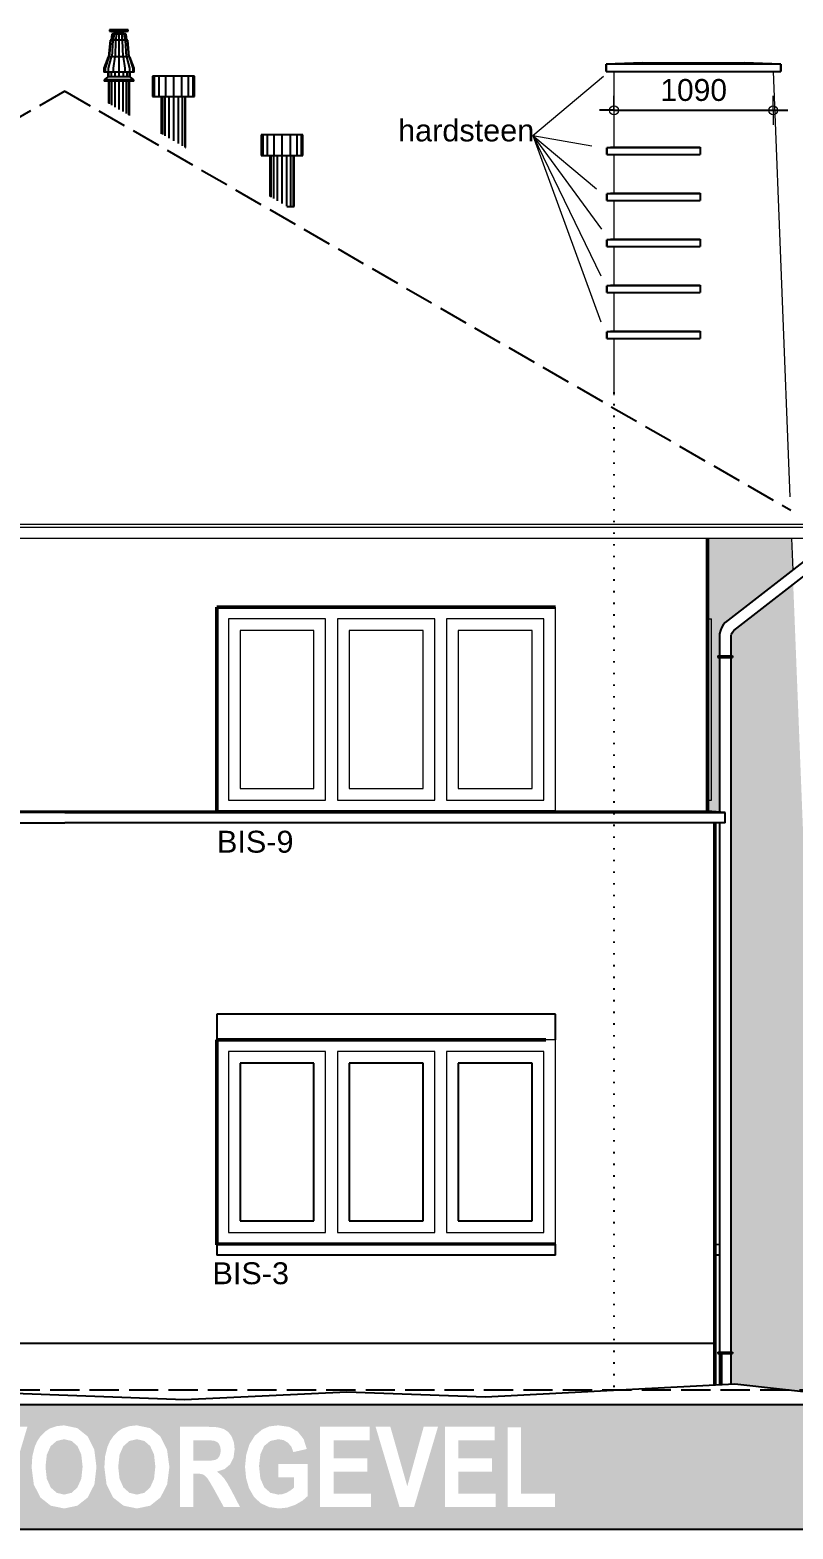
# Model space of a CAD drawing. Header units: millimetres. Extents: x 0 to 1200, y 0 to 841.
# Drawn here: x 138.9 to 191.1, y 662.8 to 765.4 of the extents above; entities that cross this region are included whole.
import ezdxf

# ---------------------------------------------------------------- set-up
doc = ezdxf.new("R2010")
doc.units = ezdxf.units.MM
for name, pattern in [('ALL_S16', [0.7, 0, -0.7]), ('PUNKT2_S9', [1, 0, -1]), ('VERDECKT2_S2', [2.7, 2, -0.7])]:
    doc.linetypes.add(name, pattern=pattern)
doc.layers.add('Standard', color=7, linetype='Continuous', lineweight=25)
doc.styles.add('ARIAL', font='arial.ttf')

msp = doc.modelspace()

# ---------------------------------------------------------------- hatches: boundary and pattern name
at = {"layer": 'Standard', "linetype": 'PUNKT2_S9', "lineweight": 25}
for points in [[(185.27, 730.64), (185.27, 711.95), (186.07, 711.88), (186.07, 722.57), (186.08, 724.09), (186.33, 724.69), (191.1, 728.45), (190.99, 730.64)], [(186.89, 722.47), (186.89, 672.72), (187.25, 672.74), (191.33, 672.3), (193.31, 672.3), (192.16, 701.78), (191.14, 727.47), (187.07, 724.3), (187, 724.22), (186.9, 723.96), (186.89, 722.57), (186.99, 722.57), (186.99, 722.47)], [(186.88, 723.96), (186.9, 724.05), (186.88, 724.01)], [(186.88, 723.96), (186.9, 724.05), (186.88, 724.01)]]:
    msp.add_hatch(color=251, dxfattribs=at).paths.add_polyline_path(points)
at = {"layer": 'Standard', "linetype": 'PUNKT2_S9', "lineweight": -3}
h = msp.add_hatch(color=0, dxfattribs=at)
h.paths.add_polyline_path([(140.04, 667.89), (139.95, 667.06), (140.04, 666.24), (140.31, 665.64), (140.72, 665.28), (141.22, 665.16), (141.73, 665.28), (142.13, 665.64), (142.4, 666.24), (142.49, 667.07), (142.4, 667.9), (142.14, 668.48), (141.74, 668.83), (141.22, 668.95), (140.71, 668.83), (140.3, 668.47)])
h.paths.add_polyline_path([(146.21, 665.16), (146.71, 665.28), (147.11, 665.64), (147.38, 666.24), (147.47, 667.07), (147.38, 667.9), (147.12, 668.48), (146.72, 668.83), (146.21, 668.95), (145.69, 668.83), (145.28, 668.47), (145.02, 667.89), (144.93, 667.06), (145.02, 666.24), (145.29, 665.64), (145.7, 665.28)])
h.paths.add_polyline_path([(150.8, 668.87), (150.08, 668.87), (150.08, 667.48), (150.76, 667.48), (151.3, 667.49), (151.59, 667.54), (151.74, 667.63), (151.85, 667.78), (151.92, 667.96), (151.95, 668.19), (151.91, 668.44), (151.82, 668.64), (151.67, 668.78), (151.47, 668.85), (151.25, 668.87)])
h.paths.add_polyline_path([(266.47, 671.3), (41.47, 671.3), (41.47, 662.8), (266.47, 662.8)])
h.paths.add_polyline_path([(172.51, 669.76), (172.51, 665.23), (174.82, 665.23), (174.82, 664.3), (171.59, 664.3), (171.59, 669.76)], flags=16)
h.paths.add_polyline_path([(170.69, 668.87), (168.22, 668.87), (168.22, 667.65), (170.52, 667.65), (170.52, 666.73), (168.22, 666.73), (168.22, 665.23), (170.78, 665.23), (170.78, 664.3), (167.29, 664.3), (167.29, 669.8), (170.69, 669.8)], flags=16)
h.paths.add_polyline_path([(164.19, 664.3), (162.55, 669.8), (163.56, 669.8), (164.72, 665.73), (165.84, 669.8), (166.82, 669.8), (165.18, 664.3)], flags=16)
h.paths.add_polyline_path([(158.75, 669.8), (162.15, 669.8), (162.15, 668.87), (159.68, 668.87), (159.68, 667.65), (161.98, 667.65), (161.98, 666.73), (159.68, 666.73), (159.68, 665.23), (162.24, 665.23), (162.24, 664.3), (158.75, 664.3)], flags=16)
h.paths.add_polyline_path([(156.96, 665.63), (156.96, 666.33), (155.9, 666.33), (155.9, 667.25), (157.9, 667.25), (157.9, 665.06), (157.54, 664.74), (157.05, 664.46), (156.5, 664.27), (155.94, 664.21), (155.27, 664.3), (154.68, 664.57), (154.22, 665.01), (153.88, 665.6), (153.68, 666.31), (153.61, 667.07), (153.69, 667.88), (153.91, 668.6), (154.28, 669.19), (154.79, 669.62), (155.28, 669.83), (155.89, 669.9), (156.65, 669.79), (157.22, 669.47), (157.62, 668.96), (157.84, 668.28), (156.92, 668.07), (156.78, 668.44), (156.55, 668.71), (156.25, 668.89), (155.89, 668.95), (155.34, 668.83), (154.92, 668.49), (154.66, 667.91), (154.57, 667.12), (154.66, 666.26), (154.93, 665.65), (155.35, 665.28), (155.88, 665.16), (156.17, 665.19), (156.46, 665.29), (156.73, 665.45)], flags=16)
h.paths.add_polyline_path([(151.1, 669.8), (151.73, 669.77), (152.16, 669.65), (152.46, 669.45), (152.7, 669.13), (152.85, 668.72), (152.9, 668.26), (152.82, 667.69), (152.6, 667.24), (152.22, 666.91), (151.69, 666.73), (151.96, 666.51), (152.18, 666.27), (152.41, 665.92), (152.71, 665.38), (153.27, 664.3), (152.16, 664.3), (151.5, 665.5), (151.2, 666.02), (151.01, 666.31), (150.87, 666.45), (150.73, 666.54), (150.54, 666.58), (150.26, 666.6), (150.08, 666.6), (150.08, 664.3), (149.15, 664.3), (149.15, 669.8)], flags=16)
h.paths.add_polyline_path([(144.9, 669.47), (145.21, 669.68), (145.67, 669.84), (146.2, 669.9), (147.11, 669.71), (147.82, 669.14), (148.27, 668.24), (148.43, 667.05), (148.28, 665.86), (147.82, 664.96), (147.12, 664.4), (146.21, 664.21), (145.29, 664.4), (144.58, 664.96), (144.13, 665.85), (143.98, 667.02), (144.03, 667.79), (144.19, 668.43), (144.37, 668.83), (144.61, 669.18)], flags=16)
h.paths.add_polyline_path([(143.44, 667.05), (143.3, 665.86), (142.84, 664.96), (142.13, 664.4), (141.23, 664.21), (140.31, 664.4), (139.6, 664.96), (139.15, 665.85), (139, 667.02), (139.05, 667.79), (139.21, 668.43), (139.39, 668.83), (139.63, 669.18), (139.92, 669.47), (140.23, 669.68), (140.69, 669.84), (141.22, 669.9), (142.13, 669.71), (142.84, 669.14), (143.29, 668.24)], flags=16)
h.paths.add_polyline_path([(137.73, 669.8), (138.71, 669.8), (137.07, 664.3), (136.09, 664.3), (134.45, 669.8), (135.45, 669.8), (136.61, 665.73)], flags=16)

# ---------------------------------------------------------------- linework, layer by layer
at = {"layer": 'Standard', "color": 250, "linetype": 'Continuous', "lineweight": -3}
for p, q in [((144.37, 764.73), (144.27, 763.58)), ((144.42, 764.73), (144.32, 763.58)), ((144.38, 765.42), (144.33, 765.42)), ((144.33, 765.42), (144.33, 765.34)), ((144.33, 765.34), (144.86, 765.25)), ((144.38, 765.34), (144.33, 765.34)), ((144.42, 764.73), (144.37, 764.73)), ((144.52, 765.42), (144.38, 765.42)), ((144.38, 765.42), (144.38, 765.34)), ((144.52, 765.34), (144.38, 765.34)), ((144.55, 764.73), (144.42, 764.73)), ((144.48, 765.13), (144.45, 764.73)), ((144.52, 765.13), (144.48, 765.13)), ((144.55, 764.73), (144.48, 763.58)), ((144.52, 765.13), (144.49, 764.73)), ((144.73, 765.42), (144.52, 765.42)), ((144.52, 765.42), (144.52, 765.34)), ((144.73, 765.34), (144.52, 765.34)), ((144.63, 765.13), (144.52, 765.13)), ((144.75, 764.73), (144.55, 764.73)), ((144.63, 765.13), (144.6, 764.73)), ((144.79, 765.13), (144.63, 765.13)), ((144.75, 764.73), (144.71, 763.58)), ((144.98, 765.42), (144.73, 765.42)), ((144.73, 765.42), (144.73, 765.34)), ((144.98, 765.34), (144.73, 765.34)), ((144.98, 764.73), (144.75, 764.73)), ((144.79, 765.13), (144.77, 764.73)), ((144.98, 765.13), (144.79, 765.13)), ((144.86, 765.25), (144.86, 765.13)), ((144.87, 765.25), (144.86, 765.25)), ((144.87, 765.25), (144.87, 765.13)), ((144.9, 765.25), (144.87, 765.25)), ((144.93, 765.25), (144.9, 765.25)), ((144.9, 765.25), (144.9, 765.13)), ((144.93, 765.25), (144.93, 765.13)), ((144.98, 765.25), (144.93, 765.25)), ((145.22, 765.42), (144.98, 765.42)), ((144.98, 765.42), (144.98, 765.34)), ((145.22, 765.34), (144.98, 765.34)), ((145.02, 765.25), (144.98, 765.25)), ((144.98, 765.25), (144.98, 765.13)), ((144.98, 765.13), (144.98, 764.73)), ((145.17, 765.13), (144.98, 765.13)), ((144.98, 764.73), (144.98, 763.58)), ((145.21, 764.73), (144.98, 764.73)), ((145.06, 765.25), (145.02, 765.25)), ((145.02, 765.25), (145.02, 765.13)), ((145.06, 765.25), (145.06, 765.13)), ((145.08, 765.25), (145.06, 765.25)), ((145.09, 765.25), (145.08, 765.25)), ((145.08, 765.25), (145.08, 765.13)), ((145.09, 765.25), (145.62, 765.34)), ((145.09, 765.13), (145.09, 765.25)), ((145.17, 765.13), (145.18, 764.73)), ((145.33, 765.13), (145.17, 765.13)), ((145.41, 764.73), (145.21, 764.73)), ((145.21, 764.73), (145.25, 763.58)), ((145.22, 765.42), (145.22, 765.34)), ((145.43, 765.42), (145.22, 765.42)), ((145.43, 765.34), (145.22, 765.34)), ((145.33, 765.13), (145.35, 764.73)), ((145.43, 765.13), (145.33, 765.13)), ((145.41, 764.73), (145.48, 763.58)), ((145.54, 764.73), (145.41, 764.73)), ((145.57, 765.42), (145.43, 765.42)), ((145.43, 765.42), (145.43, 765.34)), ((145.57, 765.34), (145.43, 765.34)), ((145.43, 765.13), (145.47, 764.73)), ((145.47, 765.13), (145.43, 765.13)), ((145.51, 764.73), (145.47, 765.13)), ((145.58, 764.73), (145.54, 764.73)), ((145.54, 764.73), (145.63, 763.58)), ((145.57, 765.42), (145.57, 765.34)), ((145.62, 765.42), (145.57, 765.42)), ((145.62, 765.34), (145.57, 765.34)), ((145.68, 763.58), (145.58, 764.73)), ((145.62, 765.34), (145.62, 765.42)), ((144.23, 763.58), (143.95, 762.8)), ((144.29, 763.58), (144.03, 762.8)), ((144.29, 763.58), (144.23, 763.58)), ((144.45, 763.58), (144.25, 762.8)), ((144.45, 763.58), (144.29, 763.58)), ((144.69, 763.58), (144.45, 763.58)), ((144.69, 763.58), (144.58, 762.8)), ((144.98, 763.58), (144.69, 763.58)), ((145.26, 763.58), (144.98, 763.58)), ((144.98, 763.58), (144.98, 762.8)), ((145.5, 763.58), (145.26, 763.58)), ((145.26, 763.58), (145.37, 762.8)), ((145.5, 763.58), (145.7, 762.8)), ((145.67, 763.58), (145.5, 763.58)), ((145.72, 763.58), (145.67, 763.58)), ((145.67, 763.58), (145.93, 762.8)), ((146.01, 762.8), (145.72, 763.58)), ((143.95, 762.8), (143.95, 762.53)), ((144.03, 762.53), (143.95, 762.53)), ((144.03, 762.8), (144.03, 762.53)), ((144.25, 762.53), (144.03, 762.53)), ((144.21, 762.53), (144.21, 762.21)), ((144.25, 762.8), (144.25, 762.53)), ((144.58, 762.53), (144.25, 762.53)), ((144.27, 762.53), (144.27, 762.21)), ((144.44, 762.53), (144.44, 762.21)), ((144.58, 762.8), (144.58, 762.53)), ((144.98, 762.53), (144.58, 762.53)), ((144.69, 762.53), (144.69, 762.21)), ((144.98, 762.8), (144.98, 762.53)), ((145.37, 762.53), (144.98, 762.53)), ((144.98, 762.53), (144.98, 762.21)), ((145.27, 762.53), (145.27, 762.21)), ((145.37, 762.8), (145.37, 762.53)), ((145.7, 762.53), (145.37, 762.53)), ((145.52, 762.53), (145.52, 762.21)), ((145.68, 762.53), (145.68, 762.21)), ((145.7, 762.8), (145.7, 762.53)), ((145.93, 762.53), (145.7, 762.53)), ((145.74, 762.21), (145.74, 762.53)), ((145.93, 762.8), (145.93, 762.53)), ((146.01, 762.53), (145.93, 762.53)), ((146.01, 762.53), (146.01, 762.8)), ((144.21, 762.21), (143.96, 762)), ((144.03, 762), (143.96, 762)), ((143.96, 762), (143.96, 761.92)), ((144.03, 761.92), (143.96, 761.92)), ((144.03, 762), (144.03, 761.92)), ((144.26, 762), (144.03, 762)), ((144.26, 761.92), (144.03, 761.92)), ((144.27, 762.21), (144.21, 762.21)), ((144.59, 762), (144.26, 762)), ((144.26, 762), (144.26, 761.92)), ((144.59, 761.92), (144.26, 761.92)), ((144.26, 761.92), (144.26, 760.4)), ((144.44, 762.21), (144.27, 762.21)), ((144.31, 761.92), (144.31, 760.37)), ((144.69, 762.21), (144.44, 762.21)), ((144.47, 761.92), (144.47, 760.28)), ((144.59, 762), (144.59, 761.92)), ((144.98, 762), (144.59, 762)), ((144.98, 761.92), (144.59, 761.92)), ((144.98, 762.21), (144.69, 762.21)), ((144.7, 761.92), (144.7, 760.14)), ((145.27, 762.21), (144.98, 762.21)), ((145.37, 762), (144.98, 762)), ((144.98, 762), (144.98, 761.92)), ((145.37, 761.92), (144.98, 761.92)), ((144.98, 761.92), (144.98, 759.98)), ((145.25, 761.92), (145.25, 759.83)), ((145.52, 762.21), (145.27, 762.21)), ((145.37, 762), (145.37, 761.92)), ((145.7, 762), (145.37, 762)), ((145.7, 761.92), (145.37, 761.92)), ((145.48, 761.92), (145.48, 759.69)), ((145.68, 762.21), (145.52, 762.21)), ((145.64, 761.92), (145.64, 759.6)), ((145.74, 762.21), (145.68, 762.21)), ((145.69, 759.57), (145.69, 761.92)), ((145.92, 762), (145.7, 762)), ((145.7, 762), (145.7, 761.92)), ((145.92, 761.92), (145.7, 761.92)), ((146, 762), (145.74, 762.21)), ((146, 762), (145.92, 762)), ((145.92, 762), (145.92, 761.92)), ((146, 761.92), (145.92, 761.92)), ((146, 761.92), (146, 762)), ((147.39, 762.26), (147.28, 762.26)), ((147.28, 762.26), (147.28, 760.86)), ((147.7, 762.26), (147.39, 762.26)), ((147.39, 762.26), (147.39, 760.86)), ((148.16, 762.26), (147.7, 762.26)), ((147.7, 762.26), (147.7, 760.86)), ((148.71, 762.26), (148.16, 762.26)), ((148.16, 762.26), (148.16, 760.86)), ((148.71, 762.26), (148.71, 760.86)), ((149.26, 762.26), (148.71, 762.26)), ((149.26, 762.26), (149.26, 760.86)), ((149.72, 762.26), (149.26, 762.26)), ((149.72, 762.26), (149.72, 760.86)), ((150.03, 762.26), (149.72, 762.26)), ((150.14, 762.26), (150.03, 762.26)), ((150.03, 762.26), (150.03, 760.86)), ((150.14, 760.86), (150.14, 762.26)), ((147.28, 760.86), (147.39, 760.86)), ((147.39, 760.86), (147.7, 760.86)), ((147.7, 760.86), (148.16, 760.86)), ((147.88, 760.86), (147.88, 758.31)), ((147.95, 760.86), (147.95, 758.27)), ((148.13, 760.86), (148.13, 758.17)), ((148.16, 760.86), (148.71, 760.86)), ((148.39, 760.86), (148.39, 758.01)), ((148.71, 760.86), (149.26, 760.86)), ((148.71, 760.86), (148.71, 757.83)), ((149.03, 760.86), (149.03, 757.65)), ((149.26, 760.86), (149.72, 760.86)), ((149.3, 760.86), (149.3, 757.49)), ((149.48, 760.86), (149.48, 757.39)), ((149.54, 757.37), (149.54, 760.86)), ((149.72, 760.86), (150.03, 760.86)), ((150.03, 760.86), (150.14, 760.86)), ((149.51, 757.37), (149.54, 757.37)), ((154.82, 758.23), (154.71, 758.23)), ((154.71, 758.23), (154.71, 756.83)), ((155.13, 758.23), (154.82, 758.23)), ((154.82, 758.23), (154.82, 756.83)), ((155.59, 758.23), (155.13, 758.23)), ((155.13, 758.23), (155.13, 756.83)), ((156.14, 758.23), (155.59, 758.23)), ((155.59, 758.23), (155.59, 756.83)), ((156.14, 758.23), (156.14, 756.83)), ((156.69, 758.23), (156.14, 758.23)), ((156.69, 758.23), (156.69, 756.83)), ((157.15, 758.23), (156.69, 758.23)), ((157.15, 758.23), (157.15, 756.83)), ((157.46, 758.23), (157.15, 758.23)), ((157.57, 758.23), (157.46, 758.23)), ((157.46, 758.23), (157.46, 756.83)), ((157.57, 756.83), (157.57, 758.23)), ((154.71, 756.83), (154.82, 756.83)), ((154.82, 756.83), (155.13, 756.83)), ((155.13, 756.83), (155.59, 756.83)), ((155.31, 756.83), (155.31, 754.02)), ((155.37, 756.83), (155.37, 753.98)), ((155.55, 756.83), (155.55, 753.88)), ((155.59, 756.83), (156.14, 756.83)), ((155.82, 756.83), (155.82, 753.72)), ((156.14, 756.83), (156.69, 756.83)), ((156.14, 756.83), (156.14, 753.54)), ((156.46, 756.83), (156.46, 753.36)), ((156.69, 756.83), (157.15, 756.83)), ((156.73, 756.83), (156.73, 753.34)), ((156.91, 756.83), (156.91, 753.34)), ((156.97, 753.34), (156.97, 756.83)), ((157.15, 756.83), (157.46, 756.83)), ((157.46, 756.83), (157.57, 756.83)), ((156.48, 753.34), (156.73, 753.34)), ((156.73, 753.34), (156.91, 753.34)), ((156.91, 753.34), (156.97, 753.34))]:
    msp.add_line(p, q, dxfattribs=at)
at = {"layer": 'Standard', "color": 117, "linetype": 'Continuous', "lineweight": -3}
for p, q in [((180.83, 763.17), (178.33, 763.07)), ((178.33, 763.07), (180.83, 763.17)), ((178.33, 763.07), (178.33, 762.57)), ((178.33, 762.57), (178.33, 763.07)), ((190.3, 763.07), (178.33, 763.07)), ((178.33, 762.57), (190.3, 762.57)), ((180.83, 763.17), (187.8, 763.17)), ((187.8, 763.17), (190.3, 763.07)), ((190.3, 763.07), (187.8, 763.17)), ((190.3, 763.07), (190.3, 762.57)), ((190.3, 762.57), (190.3, 763.07)), ((178.37, 757.35), (178.87, 757.4)), ((178.87, 757.4), (178.37, 757.35)), ((178.37, 756.9), (178.37, 757.35)), ((184.77, 757.35), (178.37, 757.35)), ((178.37, 757.35), (178.37, 756.9)), ((178.87, 757.4), (184.77, 757.4)), ((184.77, 757.4), (184.77, 757.35)), ((184.77, 757.35), (184.77, 756.9)), ((178.37, 756.9), (184.77, 756.9)), ((178.37, 754.2), (178.87, 754.25)), ((178.87, 754.25), (178.37, 754.2)), ((178.87, 754.25), (184.77, 754.25)), ((184.77, 754.25), (184.77, 754.2)), ((178.37, 753.75), (178.37, 754.2)), ((184.77, 754.2), (178.37, 754.2)), ((178.37, 754.2), (178.37, 753.75)), ((178.37, 753.75), (184.77, 753.75)), ((184.77, 754.2), (184.77, 753.75)), ((178.37, 751.05), (178.87, 751.1)), ((178.87, 751.1), (178.37, 751.05)), ((178.37, 750.6), (178.37, 751.05)), ((184.77, 751.05), (178.37, 751.05)), ((178.37, 751.05), (178.37, 750.6)), ((178.37, 750.6), (184.77, 750.6)), ((178.87, 751.1), (184.77, 751.1)), ((184.77, 751.1), (184.77, 751.05)), ((184.77, 751.05), (184.77, 750.6)), ((178.37, 747.9), (178.87, 747.95)), ((178.87, 747.95), (178.37, 747.9)), ((178.37, 747.45), (178.37, 747.9)), ((184.77, 747.9), (178.37, 747.9)), ((178.37, 747.9), (178.37, 747.45)), ((178.37, 747.45), (184.77, 747.45)), ((178.87, 747.95), (184.77, 747.95)), ((184.77, 747.95), (184.77, 747.9)), ((184.77, 747.9), (184.77, 747.45)), ((178.37, 744.75), (178.87, 744.8)), ((178.87, 744.8), (178.37, 744.75)), ((178.37, 744.3), (178.37, 744.75)), ((184.77, 744.75), (178.37, 744.75)), ((178.37, 744.75), (178.37, 744.3)), ((178.37, 744.3), (184.77, 744.3)), ((178.87, 744.8), (184.77, 744.8)), ((184.77, 744.8), (184.77, 744.75)), ((184.77, 744.75), (184.77, 744.3)), ((141.27, 711.85), (96.07, 711.85)), ((96.07, 711.15), (141.27, 711.15)), ((130.87, 711.95), (141.27, 711.95)), ((141.27, 711.95), (151.67, 711.95)), ((141.27, 711.85), (186.47, 711.85)), ((186.47, 711.15), (141.27, 711.15)), ((174.87, 711.95), (151.67, 711.95)), ((174.87, 711.95), (185.27, 711.95)), ((186.47, 711.85), (185.27, 711.95)), ((186.47, 711.85), (185.27, 711.95)), ((186.47, 711.15), (186.47, 711.85)), ((186.47, 711.15), (186.47, 711.85)), ((174.87, 682.35), (151.67, 682.35)), ((151.67, 682.31), (151.67, 682.25)), ((174.87, 682.25), (151.67, 682.25)), ((151.67, 682.25), (151.67, 681.55)), ((174.87, 681.55), (151.67, 681.55)), ((174.87, 682.25), (174.87, 682.31)), ((174.87, 681.55), (174.87, 682.25)), ((185.77, 682.31), (186.09, 682.29)), ((186.09, 681.55), (185.77, 681.55))]:
    msp.add_line(p, q, dxfattribs=at)
at = {"layer": 'Standard', "color": 36, "linetype": 'Continuous', "lineweight": 18}
for p, q in [((178.87, 762.57), (178.87, 757.4)), ((189.77, 762.57), (190.91, 733.47)), ((178.87, 756.9), (178.87, 754.25)), ((178.87, 753.75), (178.87, 751.1)), ((178.87, 750.6), (178.87, 747.95)), ((178.87, 747.45), (178.87, 744.8)), ((178.87, 744.3), (178.87, 740.42)), ((191.02, 730.64), (191.11, 728.45)), ((185.77, 698.2), (185.77, 711.15)), ((185.77, 698.2), (185.77, 711.15)), ((185.77, 698.2), (185.77, 675.5)), ((185.77, 698.2), (185.77, 675.5)), ((174.87, 696.3), (151.67, 696.3)), ((151.67, 696.3), (151.67, 682.31)), ((174.87, 682.31), (174.87, 696.3))]:
    msp.add_line(p, q, dxfattribs=at)
at = {"layer": 'Standard', "color": 7, "linetype": 'Continuous', "lineweight": 18}
for p, q in [((173.31, 758.2), (178.14, 762.25)), ((178.87, 759.92), (178.87, 760.92)), ((189.77, 759.92), (189.77, 760.92)), ((178.87, 759.92), (178.87, 758.92)), ((189.77, 759.92), (189.77, 758.92)), ((173.31, 758.2), (177.36, 757.49)), ((173.31, 758.2), (177.67, 754.54)), ((173.31, 758.2), (178.02, 751.79)), ((173.31, 758.2), (177.97, 748.59)), ((173.31, 758.2), (177.97, 745.44))]:
    msp.add_line(p, q, dxfattribs=at)
at = {"layer": 'Standard', "color": 5, "linetype": 'VERDECKT2_S2', "lineweight": -3}
for q in [(91.57, 732.54), (190.97, 732.54)]:
    msp.add_line((141.27, 761.23), q, dxfattribs=at)
at = {"layer": 'Standard', "color": 7, "linetype": 'Continuous', "lineweight": -3}
for p, q in [((178.87, 759.92), (177.87, 759.92)), ((178.87, 759.92), (180.76, 759.92)), ((180.76, 759.92), (189.77, 759.92)), ((189.77, 759.92), (190.77, 759.92)), ((192.71, 729.7), (186.49, 724.85)), ((187.07, 724.3), (193.3, 729.15)), ((186.24, 724.5), (186.16, 724.3)), ((186.35, 724.69), (186.24, 724.5)), ((186.49, 724.85), (186.35, 724.69)), ((186.1, 724.09), (186.09, 723.88)), ((186.09, 723.88), (186.09, 722.57)), ((186.16, 724.3), (186.1, 724.09)), ((186.89, 723.85), (186.9, 723.96)), ((186.89, 722.57), (186.89, 723.85)), ((186.9, 723.96), (186.92, 724.05)), ((186.92, 724.05), (186.95, 724.14)), ((186.95, 724.14), (187, 724.22)), ((187, 724.22), (187.07, 724.3)), ((185.99, 722.57), (186, 722.57)), ((185.99, 722.57), (185.99, 722.47)), ((185.99, 722.47), (186, 722.47)), ((186, 722.57), (186.02, 722.57)), ((186, 722.47), (186.02, 722.47)), ((186.02, 722.57), (186.05, 722.57)), ((186.02, 722.47), (186.05, 722.47)), ((186.05, 722.57), (186.09, 722.57)), ((186.05, 722.47), (186.09, 722.47)), ((186.09, 722.57), (186.14, 722.57)), ((186.09, 722.47), (186.14, 722.47)), ((186.09, 722.47), (186.09, 711.88)), ((186.14, 722.57), (186.2, 722.57)), ((186.14, 722.47), (186.2, 722.47)), ((186.2, 722.57), (186.26, 722.57)), ((186.2, 722.47), (186.26, 722.47)), ((186.26, 722.57), (186.34, 722.57)), ((186.26, 722.47), (186.34, 722.47)), ((186.34, 722.57), (186.41, 722.57)), ((186.34, 722.47), (186.41, 722.47)), ((186.41, 722.57), (186.49, 722.57)), ((186.41, 722.47), (186.49, 722.47)), ((186.49, 722.57), (186.57, 722.57)), ((186.49, 722.47), (186.57, 722.47)), ((186.57, 722.57), (186.65, 722.57)), ((186.57, 722.47), (186.65, 722.47)), ((186.65, 722.57), (186.72, 722.57)), ((186.65, 722.47), (186.72, 722.47)), ((186.72, 722.57), (186.79, 722.57)), ((186.72, 722.47), (186.79, 722.47)), ((186.79, 722.57), (186.85, 722.57)), ((186.79, 722.47), (186.85, 722.47)), ((186.85, 722.57), (186.9, 722.57)), ((186.85, 722.47), (186.9, 722.47)), ((186.89, 674.92), (186.89, 722.47)), ((186.9, 722.57), (186.94, 722.57)), ((186.9, 722.47), (186.94, 722.47)), ((186.94, 722.57), (186.97, 722.57)), ((186.94, 722.47), (186.97, 722.47)), ((186.97, 722.57), (186.99, 722.57)), ((186.97, 722.47), (186.99, 722.47)), ((186.99, 722.57), (186.99, 722.57)), ((186.99, 722.57), (186.99, 722.47)), ((186.99, 722.47), (186.99, 722.47)), ((186.09, 711.15), (186.09, 674.92)), ((185.99, 674.92), (186, 674.92)), ((185.99, 674.92), (185.99, 674.82)), ((185.99, 674.82), (186, 674.82)), ((186, 674.92), (186.02, 674.92)), ((186, 674.82), (186.02, 674.82)), ((186.02, 674.92), (186.05, 674.92)), ((186.02, 674.82), (186.05, 674.82)), ((186.05, 674.92), (186.09, 674.92)), ((186.05, 674.82), (186.09, 674.82)), ((186.09, 674.92), (186.14, 674.92)), ((186.09, 674.82), (186.14, 674.82)), ((186.09, 674.82), (186.09, 672.68)), ((186.14, 674.92), (186.2, 674.92)), ((186.14, 674.82), (186.2, 674.82)), ((186.2, 674.92), (186.26, 674.92)), ((186.2, 674.82), (186.26, 674.82)), ((186.2, 672.69), (186.2, 674.82)), ((186.25, 672.69), (186.25, 674.82)), ((186.26, 674.92), (186.34, 674.92)), ((186.26, 674.82), (186.34, 674.82)), ((186.34, 674.92), (186.41, 674.92)), ((186.34, 674.82), (186.41, 674.82)), ((186.41, 674.92), (186.49, 674.92)), ((186.41, 674.82), (186.49, 674.82)), ((186.49, 674.92), (186.57, 674.92)), ((186.49, 674.82), (186.57, 674.82)), ((186.57, 674.92), (186.65, 674.92)), ((186.57, 674.82), (186.65, 674.82)), ((186.65, 674.92), (186.72, 674.92)), ((186.65, 674.82), (186.72, 674.82)), ((186.72, 674.92), (186.79, 674.92)), ((186.72, 674.82), (186.79, 674.82)), ((186.79, 674.92), (186.85, 674.92)), ((186.79, 674.82), (186.85, 674.82)), ((186.85, 674.92), (186.9, 674.92)), ((186.85, 674.82), (186.9, 674.82)), ((186.89, 672.72), (186.89, 674.82)), ((186.9, 674.92), (186.94, 674.92)), ((186.9, 674.82), (186.94, 674.82)), ((186.94, 674.92), (186.97, 674.92)), ((186.94, 674.82), (186.97, 674.82)), ((186.97, 674.92), (186.99, 674.92)), ((186.97, 674.82), (186.99, 674.82)), ((186.99, 674.92), (186.99, 674.92)), ((186.99, 674.92), (186.99, 674.82)), ((186.99, 674.82), (186.99, 674.82))]:
    msp.add_line(p, q, dxfattribs=at)
at = {"layer": 'Standard', "color": 36, "linetype": 'ALL_S16', "lineweight": -3}
msp.add_line((178.87, 740.62), (178.87, 672.3), dxfattribs=at)
at = {"layer": 'Standard', "color": 9, "linetype": 'Continuous', "lineweight": 18}
for p, q in [((86.68, 731.59), (195.86, 731.59)), ((86.68, 731.39), (195.86, 731.39)), ((87.09, 730.64), (195.44, 730.64))]:
    msp.add_line(p, q, dxfattribs=at)
at = {"layer": 'Standard', "color": 55, "linetype": 'Continuous', "lineweight": 18}
for p, q in [((185.27, 727.2), (185.27, 730.64)), ((185.27, 727.2), (185.27, 730.64)), ((185.27, 727.8), (185.27, 711.95)), ((185.27, 727.8), (185.27, 711.95)), ((151.67, 725.9), (151.67, 711.95)), ((174.87, 725.9), (151.67, 725.9)), ((174.87, 711.95), (174.87, 725.9))]:
    msp.add_line(p, q, dxfattribs=at)
at = {"layer": 'Standard', "color": 5, "linetype": 'Continuous', "lineweight": 50}
for p, q in [((185.27, 730.64), (185.27, 711.95)), ((151.67, 711.95), (151.67, 725.9)), ((151.67, 725.9), (174.87, 725.9)), ((185.77, 711.15), (185.77, 672.67)), ((151.67, 682.25), (151.67, 696.3)), ((151.67, 696.3), (174.2, 696.3))]:
    msp.add_line(p, q, dxfattribs=at)
at = {"layer": 'Standard', "color": 51, "linetype": 'Continuous', "lineweight": 18}
for p, q in [((159.13, 725.1), (152.47, 725.1)), ((152.47, 725.1), (152.47, 712.7)), ((159.13, 712.7), (159.13, 725.1)), ((159.93, 725.1), (159.93, 712.7)), ((166.6, 725.1), (159.93, 725.1)), ((166.6, 712.7), (166.6, 725.1)), ((167.4, 725.1), (167.4, 712.7)), ((174.07, 725.1), (167.4, 725.1)), ((174.07, 712.7), (174.07, 725.1)), ((185.27, 725.1), (185.55, 725.1)), ((185.55, 712.7), (185.55, 725.1)), ((158.33, 724.3), (153.27, 724.3)), ((153.27, 724.3), (153.27, 713.5)), ((158.33, 713.5), (158.33, 724.3)), ((165.8, 724.3), (160.73, 724.3)), ((160.73, 724.3), (160.73, 713.5)), ((165.8, 713.5), (165.8, 724.3)), ((173.27, 724.3), (168.2, 724.3)), ((168.2, 724.3), (168.2, 713.5)), ((173.27, 713.5), (173.27, 724.3)), ((153.27, 713.5), (158.33, 713.5)), ((160.73, 713.5), (165.8, 713.5)), ((168.2, 713.5), (173.27, 713.5)), ((152.47, 712.7), (159.13, 712.7)), ((159.93, 712.7), (166.6, 712.7)), ((167.4, 712.7), (174.07, 712.7)), ((185.27, 712.7), (185.55, 712.7)), ((159.13, 695.5), (152.47, 695.5)), ((152.47, 695.5), (152.47, 683.1)), ((159.13, 683.1), (159.13, 695.5)), ((159.93, 695.5), (159.93, 683.1)), ((166.6, 695.5), (159.93, 695.5)), ((166.6, 683.1), (166.6, 695.5)), ((167.4, 695.5), (167.4, 683.1)), ((174.07, 695.5), (167.4, 695.5)), ((174.07, 683.1), (174.07, 695.5)), ((152.47, 683.1), (159.13, 683.1)), ((159.93, 683.1), (166.6, 683.1)), ((167.4, 683.1), (174.07, 683.1))]:
    msp.add_line(p, q, dxfattribs=at)
at = {"layer": 'Standard', "color": 5, "linetype": 'Continuous', "lineweight": -3}
for p, q in [((174.87, 698.04), (151.67, 698.04)), ((151.67, 698.04), (151.67, 696.3)), ((174.87, 696.3), (174.87, 698.04))]:
    msp.add_line(p, q, dxfattribs=at)
at = {"layer": 'Standard', "color": 51, "linetype": 'Continuous', "lineweight": -3}
for p, q in [((158.33, 694.7), (153.27, 694.7)), ((153.27, 694.7), (153.27, 683.9)), ((158.33, 683.9), (158.33, 694.7)), ((165.8, 694.7), (160.73, 694.7)), ((160.73, 694.7), (160.73, 683.9)), ((165.8, 683.9), (165.8, 694.7)), ((173.27, 694.7), (168.2, 694.7)), ((168.2, 694.7), (168.2, 683.9)), ((173.27, 683.9), (173.27, 694.7)), ((153.27, 683.9), (158.33, 683.9)), ((160.73, 683.9), (165.8, 683.9)), ((168.2, 683.9), (173.27, 683.9))]:
    msp.add_line(p, q, dxfattribs=at)
at = {"layer": 'Standard', "color": 26, "linetype": 'Continuous', "lineweight": -3}
for p, q in [((185.79, 675.5), (96.75, 675.5)), ((185.79, 672.67), (185.79, 675.5)), ((185.79, 672.67), (185.79, 675.5))]:
    msp.add_line(p, q, dxfattribs=at)
at = {"layer": 'Standard', "color": 7, "linetype": 'VERDECKT2_S2', "lineweight": -3}
msp.add_line((266.47, 672.3), (41.47, 672.3), dxfattribs=at)
at = {"layer": 'Standard', "color": 96, "linetype": 'Continuous', "lineweight": -3}
for p, q in [((136.49, 672.16), (149.46, 671.67)), ((149.46, 671.67), (160.59, 672.2)), ((160.59, 672.2), (170.08, 671.85)), ((170.08, 671.85), (187.15, 672.74)), ((187.15, 672.74), (195.86, 671.76)), ((263.47, 671.3), (41.47, 671.3))]:
    msp.add_line(p, q, dxfattribs=at)
at = {"layer": 'Standard', "color": 255, "linetype": 'Continuous', "lineweight": -3}
for p, q in [((263.47, 671.3), (41.47, 671.3)), ((41.47, 662.8), (266.47, 662.8))]:
    msp.add_line(p, q, dxfattribs=at)
at = {"layer": 'Standard', "color": 7, "linetype": 'Continuous', "lineweight": 18}
for centre in [(178.87, 759.92), (189.77, 759.92)]:
    msp.add_circle(centre, 0.3, dxfattribs=at)

# ---------------------------------------------------------------- texts
at = {"layer": 'Standard', "color": 7, "linetype": 'Continuous', "lineweight": 18, "insert": (182.04, 760.54), "char_height": 1.5, "width": 5.4353, "attachment_point": 7, "style": 'ARIAL'}
msp.add_mtext('\\W0.98;1090', dxfattribs=at)
at = {"layer": 'Standard', "color": 7, "linetype": 'Continuous', "lineweight": -3, "insert": (164.09, 757.77), "char_height": 1.5, "width": 10.1284, "attachment_point": 7, "style": 'ARIAL'}
msp.add_mtext('\\W1.00;hardsteen', dxfattribs=at)
at = {"layer": 'Standard', "color": 30, "linetype": 'Continuous', "lineweight": 18, "char_height": 1.5, "width": 5.9987, "attachment_point": 7, "style": 'ARIAL'}
for s, insert in [('\\W1.00;BIS-9', (151.69, 709.08)), ('\\W1.00;BIS-3', (151.38, 679.54))]:
    msp.add_mtext(s, dxfattribs=dict(at, insert=insert))

doc.saveas('drawing.dxf')
